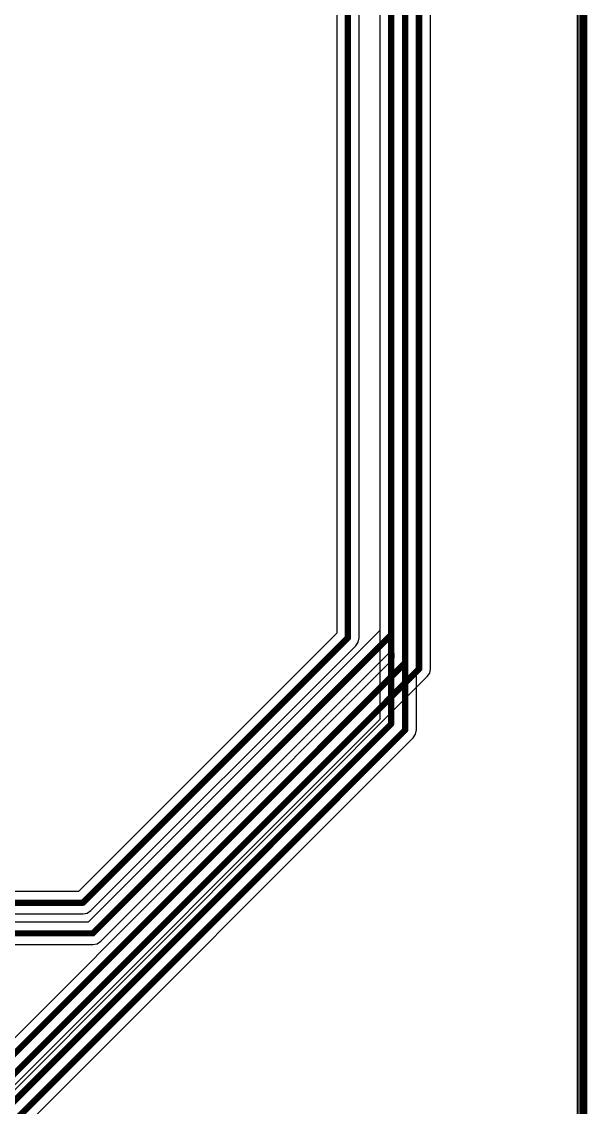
# Model space of a CAD drawing. Header units: millimetres. Extents: x 0.67 to 7.75, y 0.64 to 6.06.
# Drawn here: x 7.029 to 7.75, y 1.377 to 2.76 of the extents above; entities that cross this region are included whole.
import ezdxf

# ---------------------------------------------------------------- set-up
doc = ezdxf.new("R2010")
doc.units = ezdxf.units.MM
doc.header["$MEASUREMENT"] = 0
for name, color, linetype in [('BottomLayer', 5, 'Continuous'), ('TopLayer', 1, 'Continuous'), ('TopOverlay', 2, 'Continuous')]:
    doc.layers.add(name, color=color, linetype=linetype)

msp = doc.modelspace()

# ---------------------------------------------------------------- linework, layer by layer
at = {"layer": 'BottomLayer'}
for p, q in [((7.738, 6.049), (7.738, 0.641)), ((7.5503, 1.9355), (7.5503, 3.364)), ((7.4307, 2.9155), (7.4307, 1.9809)), ((7.4593, 1.975), (7.4593, 2.9155)), ((7.4857, 2.911), (7.4857, 1.9844)), ((7.4307, 1.9809), (7.1016, 1.6518)), ((7.4857, 1.9844), (7.1141, 1.6128)), ((7.1176, 1.6274), (7.4551, 1.9649)), ((7.4551, 1.9649), (7.4582, 1.9695)), ((7.4551, 1.9649), (7.4551, 1.9649)), ((7.4582, 1.9695), (7.4593, 1.975)), ((7.1301, 1.5884), (7.4991, 1.9574)), ((7.4991, 1.9574), (7.5037, 1.9555)), ((7.5037, 1.9555), (7.5037, 1.9489)), ((7.5037, 1.9489), (6.8891, 1.3343)), ((6.3805, 0.7599), (7.5461, 1.9255)), ((7.5461, 1.9255), (7.5492, 1.9301)), ((7.5461, 1.9255), (7.5461, 1.9255)), ((7.5492, 1.9301), (7.5503, 1.9355)), ((7.5503, 1.9355), (7.5503, 1.9355)), ((7.1016, 1.6518), (6.61, 1.6518)), ((6.61, 1.6232), (7.1075, 1.6232)), ((7.1075, 1.6232), (7.1129, 1.6243)), ((7.1075, 1.6232), (7.1075, 1.6232)), ((7.1129, 1.6243), (7.1176, 1.6274)), ((7.1141, 1.6128), (6.6088, 1.6128)), ((6.5618, 1.5842), (7.12, 1.5842)), ((7.12, 1.5842), (7.1255, 1.5853)), ((7.12, 1.5842), (7.12, 1.5842)), ((7.1255, 1.5853), (7.1301, 1.5884))]:
    msp.add_line(p, q, dxfattribs=at)
at = {"layer": 'BottomLayer', "const_width": 0.008}
for points in [[(7.536, 1.9355), (7.536, 3.364)], [(7.518, 1.943), (7.518, 3.0436)], [(7.5, 1.9785), (7.5, 3)], [(7.445, 1.975), (7.445, 2.955)], [(7.1075, 1.6375), (7.445, 1.975)], [(7.12, 1.5985), (7.5, 1.9785)], [(6.3705, 0.77), (7.536, 1.9355)], [(6.895, 1.32), (7.518, 1.943)], [(6.578, 1.6375), (7.1075, 1.6375)], [(6.5618, 1.5985), (7.12, 1.5985)]]:
    msp.add_lwpolyline(points, dxfattribs=at)
at = {"layer": 'BottomLayer', "const_width": 0.004}
for points in [[(7.443, 1.975, 1), (7.447, 1.975, 1)], [(7.443, 1.975, 1), (7.447, 1.975, 1)], [(7.498, 1.9785, 1), (7.502, 1.9785, 1)], [(7.498, 1.9785, 1), (7.502, 1.9785, 1)], [(7.516, 1.943, 1), (7.52, 1.943, 1)], [(7.516, 1.943, 1), (7.52, 1.943, 1)], [(7.534, 1.9355, 1), (7.538, 1.9355, 1)], [(7.534, 1.9355, 1), (7.538, 1.9355, 1)], [(7.1055, 1.6375, 1), (7.1095, 1.6375, 1)], [(7.1055, 1.6375, 1), (7.1095, 1.6375, 1)], [(7.118, 1.5985, 1), (7.122, 1.5985, 1)], [(7.118, 1.5985, 1), (7.122, 1.5985, 1)]]:
    msp.add_lwpolyline(points, format="xyb", close=True, dxfattribs=at)
at = {"layer": 'TopLayer'}
for p, q in [((7.737, 6.031), (7.737, 0.6555)), ((7.5323, 1.8575), (7.5323, 3.282)), ((7.4857, 2.911), (7.4857, 1.8709)), ((7.4857, 1.8709), (6.3791, 0.7643)), ((7.5312, 1.8521), (7.5323, 1.8575)), ((7.5323, 1.8575), (7.5323, 1.8575)), ((6.4005, 0.7199), (7.5281, 1.8475)), ((7.5281, 1.8475), (7.5312, 1.8521))]:
    msp.add_line(p, q, dxfattribs=at)
at = {"layer": 'TopLayer', "const_width": 0.008}
for points in [[(7.518, 1.8575), (7.518, 3.282)], [(7.5, 1.865), (7.5, 3.2)], [(6.385, 0.75), (7.5, 1.865)], [(6.3905, 0.73), (7.518, 1.8575)]]:
    msp.add_lwpolyline(points, dxfattribs=at)
at = {"layer": 'TopLayer', "const_width": 0.004}
for points in [[(7.498, 1.865, 1), (7.502, 1.865, 1)], [(7.498, 1.865, 1), (7.502, 1.865, 1)], [(7.516, 1.8575, 1), (7.52, 1.8575, 1)], [(7.516, 1.8575, 1), (7.52, 1.8575, 1)]]:
    msp.add_lwpolyline(points, format="xyb", close=True, dxfattribs=at)
at = {"layer": 'TopOverlay', "const_width": 0.01}
msp.add_lwpolyline([(7.745, 0.65), (7.745, 5.95)], dxfattribs=at)

doc.saveas('drawing.dxf')
